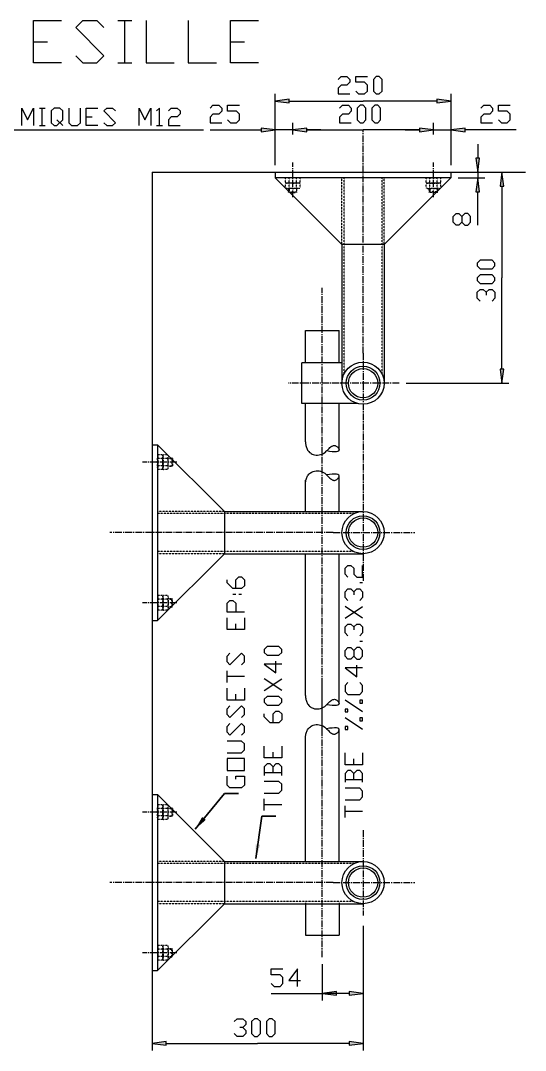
# Model space of a CAD drawing. Header units: millimetres. Extents: x 53635 to 142317, y 101101 to 147193.
# Drawn here: x 117434 to 118152, y 119644 to 121108 of the extents above; entities that cross this region are included whole.
import ezdxf

# ---------------------------------------------------------------- set-up
doc = ezdxf.new("R2010")
doc.units = ezdxf.units.MM
doc.header["$LTSCALE"] = 0.5
doc.header["$MEASUREMENT"] = 0
doc.linetypes.add('AXES2', pattern=[28.575, 19.05, -3.175, 3.175, -3.175])
doc.linetypes.add('CACHE2', pattern=[0.1875, 0.125, -0.0625])
doc.layers.get('0').update_dxf_attribs({"lineweight": 0})
for name, color, linetype, lineweight in [('AXE', 1, 'AXES2', 0), ('beton', 6, 'Continuous', 0), ('CACHE', 1, 'CACHE2', 0), ('COT', 3, 'Continuous', 0), ('FORT', 7, 'Continuous', 0)]:
    doc.layers.add(name, color=color, linetype=linetype, lineweight=lineweight)
doc.styles.add('_TCW_TXTSTY_1', font='TIMES.TTF')
doc.styles.get("Standard").update_dxf_attribs({"font": 'TXT.SHX'})
doc.dimstyles.get("Standard").update_dxf_attribs({"dimscale": 10, "dimtxt": 1.5, "dimasz": 2, "dimexe": 1, "dimexo": 1, "dimgap": 1, "dimtad": 1, "dimrnd": 0.5, "dimdsep": 46, "dimtxsty": '_TCW_TXTSTY_1', "dimcen": 0.09, "dimclrd": 3, "dimclre": 3, "dimclrt": 3, "dimadec": 0, "dimazin": 0, "dimtfac": 1, "dimtdec": 3, "dimtmove": 0, "dimatfit": 0, "dimfxl": 1, "dimfrac": 2, "dimtolj": 1, "dimtzin": 0, "dimarcsym": 0})

# ---------------------------------------------------------------- blocks, each defined once
blk = doc.blocks.new('*D84')
at = {"layer": 'COT', "linetype": 'Continuous', "ltscale": 2}
for points in [[(117621.2, 119653.7), (117641.2, 119651.1), (117641.2, 119656.3)], [(117921.2, 119653.7), (117901.2, 119656.3), (117901.2, 119651.1)]]:
    blk.add_hatch(color=3, dxfattribs=at).paths.add_polyline_path(points)
at = {"linetype": 'ByBlock', "flags": 128}
for points in [[(117737.8, 119684.6), (117742, 119688.7), (117750.3, 119688.7), (117754.5, 119684.6), (117754.5, 119680.4), (117750.3, 119676.2), (117746.2, 119676.2)], [(117767, 119663.7), (117771.2, 119663.7), (117775.3, 119667.9), (117775.3, 119684.6), (117771.2, 119688.7), (117767, 119688.7), (117762.8, 119684.6), (117762.8, 119667.9), (117767, 119663.7)], [(117787.8, 119663.7), (117792, 119663.7), (117796.2, 119667.9), (117796.2, 119684.6), (117792, 119688.7), (117787.8, 119688.7), (117783.7, 119684.6), (117783.7, 119667.9), (117787.8, 119663.7)]]:
    blk.add_lwpolyline(points, dxfattribs=at)
at = {"linetype": 'ByBlock'}
blk.add_lwpolyline([(117750.3, 119676.2), (117754.5, 119672.1), (117754.5, 119667.9), (117750.3, 119663.7), (117742, 119663.7), (117737.8, 119667.9)], dxfattribs=at)
at = {"layer": 'COT', "color": 3, "linetype": 'Continuous', "ltscale": 2}
for p, q in [((117921.2, 119821), (117921.2, 119643.7)), ((117621.2, 119747.3), (117621.2, 119643.7))]:
    blk.add_line(p, q, dxfattribs=at)
at = {"layer": 'COT', "color": 3, "linetype": 'Continuous', "ltscale": 2, "flags": 128}
for points in [[(117621.2, 119653.7), (117641.2, 119651.1), (117641.2, 119656.3)], [(117921.2, 119653.7), (117901.2, 119656.3), (117901.2, 119651.1)]]:
    blk.add_lwpolyline(points, close=True, dxfattribs=at)
for points in [[(117641.2, 119653.7), (117641.2, 119653.7), (117641.2, 119653.7), (117771.2, 119653.7)], [(117901.2, 119653.7), (117901.2, 119653.7), (117901.2, 119653.7), (117771.2, 119653.7)]]:
    blk.add_lwpolyline(points, dxfattribs=at)
blk = doc.blocks.new('*D85')
at = {"layer": 'COT', "linetype": 'Continuous', "ltscale": 2}
for points in [[(117863.2, 119724.7), (117883.2, 119722.1), (117883.2, 119727.3)], [(117921.2, 119724.7), (117901.2, 119727.3), (117901.2, 119722.1)]]:
    blk.add_hatch(color=3, dxfattribs=at).paths.add_polyline_path(points)
at = {"linetype": 'ByBlock', "flags": 128}
for points in [[(117790.7, 119738.8), (117794.8, 119734.7), (117803.2, 119734.7), (117807.3, 119738.8), (117807.3, 119747.2), (117803.2, 119751.3), (117790.7, 119751.3), (117790.7, 119759.7), (117807.3, 119759.7)], [(117828.2, 119734.7), (117828.2, 119759.7), (117815.7, 119743), (117832.3, 119743)]]:
    blk.add_lwpolyline(points, dxfattribs=at)
at = {"layer": 'COT', "color": 3, "linetype": 'Continuous', "ltscale": 2}
for p, q in [((117921.2, 119821), (117921.2, 119714.7)), ((117863.2, 119766.2), (117863.2, 119714.7))]:
    blk.add_line(p, q, dxfattribs=at)
at = {"layer": 'COT', "color": 3, "linetype": 'Continuous', "ltscale": 2, "flags": 128}
for points in [[(117790.7, 119724.7), (117840.7, 119724.7), (117863.2, 119724.7), (117873.2, 119724.7)], [(117901.2, 119724.7), (117883.2, 119724.7), (117883.2, 119724.7), (117873.2, 119724.7)]]:
    blk.add_lwpolyline(points, dxfattribs=at)
for points in [[(117863.2, 119724.7), (117883.2, 119722.1), (117883.2, 119727.3)], [(117921.2, 119724.7), (117901.2, 119727.3), (117901.2, 119722.1)]]:
    blk.add_lwpolyline(points, close=True, dxfattribs=at)
blk = doc.blocks.new('*D86')
at = {"layer": 'COT', "linetype": 'Continuous', "ltscale": 2}
for points in [[(118118.6, 120892.2), (118116, 120872.2), (118121.2, 120872.2)], [(118118.6, 120592.2), (118121.2, 120612.2), (118116, 120612.2)]]:
    blk.add_hatch(color=3, dxfattribs=at).paths.add_polyline_path(points)
at = {"linetype": 'ByBlock', "flags": 128}
for points in [[(118108.6, 120758.9), (118108.6, 120763), (118104.5, 120767.2), (118087.8, 120767.2), (118083.6, 120763), (118083.6, 120758.9), (118087.8, 120754.7), (118104.5, 120754.7), (118108.6, 120758.9)], [(118108.6, 120738), (118108.6, 120742.2), (118104.5, 120746.4), (118087.8, 120746.4), (118083.6, 120742.2), (118083.6, 120738), (118087.8, 120733.9), (118104.5, 120733.9), (118108.6, 120738)], [(118087.8, 120708.9), (118083.6, 120713), (118083.6, 120721.4), (118087.8, 120725.5), (118092, 120725.5), (118096.1, 120721.4), (118096.1, 120717.2)]]:
    blk.add_lwpolyline(points, dxfattribs=at)
at = {"linetype": 'ByBlock'}
blk.add_lwpolyline([(118096.1, 120721.4), (118100.3, 120725.5), (118104.5, 120725.5), (118108.6, 120721.4), (118108.6, 120713), (118104.5, 120708.9)], dxfattribs=at)
at = {"layer": 'COT', "color": 3, "linetype": 'Continuous', "ltscale": 2}
for p, q in [((118056.2, 120892.2), (118128.6, 120892.2)), ((117982.5, 120592.2), (118128.6, 120592.2))]:
    blk.add_line(p, q, dxfattribs=at)
at = {"layer": 'COT', "color": 3, "linetype": 'Continuous', "ltscale": 2, "flags": 128}
for points in [[(118118.6, 120892.2), (118116, 120872.2), (118121.2, 120872.2)], [(118118.6, 120592.2), (118121.2, 120612.2), (118116, 120612.2)]]:
    blk.add_lwpolyline(points, close=True, dxfattribs=at)
for points in [[(118118.6, 120872.2), (118118.6, 120872.2), (118118.6, 120872.2), (118118.6, 120742.2)], [(118118.6, 120612.2), (118118.6, 120612.2), (118118.6, 120612.2), (118118.6, 120742.2)]]:
    blk.add_lwpolyline(points, dxfattribs=at)
blk = doc.blocks.new('*D87')
at = {"layer": 'COT', "linetype": 'Continuous', "ltscale": 2}
for points in [[(118084.1, 120892.2), (118086.7, 120912.2), (118081.5, 120912.2)], [(118084.1, 120884.2), (118081.5, 120864.2), (118086.7, 120864.2)]]:
    blk.add_hatch(color=3, dxfattribs=at).paths.add_polyline_path(points)
at = {"linetype": 'ByBlock', "flags": 128}
blk.add_lwpolyline([(118074.1, 120820.9), (118074.1, 120829.2), (118069.9, 120833.4), (118065.8, 120833.4), (118061.6, 120829.2), (118061.6, 120820.9), (118057.4, 120816.7), (118053.3, 120816.7), (118049.1, 120820.9), (118049.1, 120829.2), (118053.3, 120833.4), (118057.4, 120833.4), (118061.6, 120829.2)], dxfattribs=at)
at = {"linetype": 'ByBlock'}
blk.add_lwpolyline([(118061.6, 120820.9), (118065.8, 120816.7), (118069.9, 120816.7), (118074.1, 120820.9)], dxfattribs=at)
at = {"layer": 'COT', "color": 3, "linetype": 'Continuous', "ltscale": 2}
for p, q in [((118056.2, 120892.2), (118094.1, 120892.2)), ((118056.2, 120884.2), (118094.1, 120884.2))]:
    blk.add_line(p, q, dxfattribs=at)
at = {"layer": 'COT', "color": 3, "linetype": 'Continuous', "ltscale": 2, "flags": 128}
for points in [[(118084.1, 120932.2), (118084.1, 120912.2)], [(118084.1, 120816.7), (118084.1, 120841.7), (118084.1, 120864.2)]]:
    blk.add_lwpolyline(points, dxfattribs=at)
for points in [[(118084.1, 120892.2), (118086.7, 120912.2), (118081.5, 120912.2)], [(118084.1, 120884.2), (118081.5, 120864.2), (118086.7, 120864.2)]]:
    blk.add_lwpolyline(points, close=True, dxfattribs=at)
at = {"layer": 'COT', "color": 3, "linetype": 'Continuous', "ltscale": 2}
blk.add_lwpolyline([(118084.1, 120892.2), (118084.1, 120884.2)], dxfattribs=at)
blk = doc.blocks.new('*D88')
at = {"layer": 'COT', "linetype": 'Continuous', "ltscale": 2}
for points in [[(117796.2, 120993.3), (117816.2, 120990.7), (117816.2, 120995.9)], [(118046.2, 120993.3), (118026.2, 120995.9), (118026.2, 120990.7)]]:
    blk.add_hatch(color=3, dxfattribs=at).paths.add_polyline_path(points)
at = {"linetype": 'ByBlock', "flags": 128}
for points in [[(117885.8, 121024.1), (117889.9, 121028.3), (117898.3, 121028.3), (117902.4, 121024.1), (117902.4, 121019.9), (117898.3, 121015.8), (117889.9, 121015.8), (117885.8, 121011.6), (117885.8, 121003.3), (117902.4, 121003.3)], [(117910.8, 121007.4), (117914.9, 121003.3), (117923.3, 121003.3), (117927.4, 121007.4), (117927.4, 121015.8), (117923.3, 121019.9), (117910.8, 121019.9), (117910.8, 121028.3), (117927.4, 121028.3)], [(117939.9, 121003.3), (117944.1, 121003.3), (117948.3, 121007.4), (117948.3, 121024.1), (117944.1, 121028.3), (117939.9, 121028.3), (117935.8, 121024.1), (117935.8, 121007.4), (117939.9, 121003.3)]]:
    blk.add_lwpolyline(points, dxfattribs=at)
at = {"layer": 'COT', "color": 3, "linetype": 'Continuous', "ltscale": 2}
for p, q in [((117796.2, 120902.2), (117796.2, 121003.3)), ((118046.2, 120902.2), (118046.2, 121003.3))]:
    blk.add_line(p, q, dxfattribs=at)
at = {"layer": 'COT', "color": 3, "linetype": 'Continuous', "ltscale": 2, "flags": 128}
for points in [[(117796.2, 120993.3), (117816.2, 120990.7), (117816.2, 120995.9)], [(118046.2, 120993.3), (118026.2, 120995.9), (118026.2, 120990.7)]]:
    blk.add_lwpolyline(points, close=True, dxfattribs=at)
for points in [[(117816.2, 120993.3), (117816.2, 120993.3), (117816.2, 120993.3), (117921.2, 120993.3)], [(118026.2, 120993.3), (118026.2, 120993.3), (118026.2, 120993.3), (117921.2, 120993.3)]]:
    blk.add_lwpolyline(points, dxfattribs=at)
blk = doc.blocks.new('*D89')
at = {"layer": 'COT', "linetype": 'Continuous', "ltscale": 2}
for points in [[(117821.2, 120952.2), (117841.2, 120949.6), (117841.2, 120954.8)], [(118021.2, 120952.2), (118001.2, 120954.8), (118001.2, 120949.6)]]:
    blk.add_hatch(color=3, dxfattribs=at).paths.add_polyline_path(points)
at = {"linetype": 'ByBlock', "flags": 128}
for points in [[(117887.8, 120983), (117892, 120987.2), (117900.3, 120987.2), (117904.5, 120983), (117904.5, 120978.9), (117900.3, 120974.7), (117892, 120974.7), (117887.8, 120970.5), (117887.8, 120962.2), (117904.5, 120962.2)], [(117917, 120962.2), (117921.2, 120962.2), (117925.3, 120966.4), (117925.3, 120983), (117921.2, 120987.2), (117917, 120987.2), (117912.8, 120983), (117912.8, 120966.4), (117917, 120962.2)], [(117937.8, 120962.2), (117942, 120962.2), (117946.2, 120966.4), (117946.2, 120983), (117942, 120987.2), (117937.8, 120987.2), (117933.7, 120983), (117933.7, 120966.4), (117937.8, 120962.2)]]:
    blk.add_lwpolyline(points, dxfattribs=at)
at = {"layer": 'COT', "color": 3, "linetype": 'Continuous', "ltscale": 2}
for p, q in [((117821.2, 120945.8), (117821.2, 120962.2)), ((118021.2, 120945.8), (118021.2, 120962.2))]:
    blk.add_line(p, q, dxfattribs=at)
at = {"layer": 'COT', "color": 3, "linetype": 'Continuous', "ltscale": 2, "flags": 128}
for points in [[(117821.2, 120952.2), (117841.2, 120949.6), (117841.2, 120954.8)], [(118021.2, 120952.2), (118001.2, 120954.8), (118001.2, 120949.6)]]:
    blk.add_lwpolyline(points, close=True, dxfattribs=at)
for points in [[(117841.2, 120952.2), (117841.2, 120952.2), (117841.2, 120952.2), (117921.2, 120952.2)], [(118001.2, 120952.2), (118001.2, 120952.2), (118001.2, 120952.2), (117921.2, 120952.2)]]:
    blk.add_lwpolyline(points, dxfattribs=at)
blk = doc.blocks.new('*D90')
at = {"layer": 'COT', "linetype": 'Continuous', "ltscale": 2}
for points in [[(117796.2, 120952.2), (117776.2, 120954.8), (117776.2, 120949.6)], [(117821.2, 120952.2), (117841.2, 120949.6), (117841.2, 120954.8)]]:
    blk.add_hatch(color=3, dxfattribs=at).paths.add_polyline_path(points)
at = {"linetype": 'ByBlock', "flags": 128}
for points in [[(117703.7, 120983), (117707.8, 120987.2), (117716.2, 120987.2), (117720.3, 120983), (117720.3, 120978.9), (117716.2, 120974.7), (117707.8, 120974.7), (117703.7, 120970.5), (117703.7, 120962.2), (117720.3, 120962.2)], [(117728.7, 120966.4), (117732.8, 120962.2), (117741.2, 120962.2), (117745.3, 120966.4), (117745.3, 120974.7), (117741.2, 120978.9), (117728.7, 120978.9), (117728.7, 120987.2), (117745.3, 120987.2)]]:
    blk.add_lwpolyline(points, dxfattribs=at)
at = {"layer": 'COT', "color": 3, "linetype": 'Continuous', "ltscale": 2}
for p, q in [((117796.2, 120942.1), (117796.2, 120962.2)), ((117821.2, 120945.8), (117821.2, 120962.2))]:
    blk.add_line(p, q, dxfattribs=at)
at = {"layer": 'COT', "color": 3, "linetype": 'Continuous', "ltscale": 2, "flags": 128}
for points in [[(117703.7, 120952.2), (117753.7, 120952.2), (117776.2, 120952.2)], [(117861.2, 120952.2), (117841.2, 120952.2)]]:
    blk.add_lwpolyline(points, dxfattribs=at)
for points in [[(117796.2, 120952.2), (117776.2, 120954.8), (117776.2, 120949.6)], [(117821.2, 120952.2), (117841.2, 120949.6), (117841.2, 120954.8)]]:
    blk.add_lwpolyline(points, close=True, dxfattribs=at)
at = {"layer": 'COT', "color": 3, "linetype": 'Continuous', "ltscale": 2}
blk.add_lwpolyline([(117821.2, 120952.2), (117796.2, 120952.2)], dxfattribs=at)
blk = doc.blocks.new('*D91')
at = {"layer": 'COT', "linetype": 'Continuous', "ltscale": 2}
for points in [[(118021.2, 120952.2), (118001.2, 120954.8), (118001.2, 120949.6)], [(118046.2, 120952.2), (118066.2, 120949.6), (118066.2, 120954.8)]]:
    blk.add_hatch(color=3, dxfattribs=at).paths.add_polyline_path(points)
at = {"linetype": 'ByBlock', "flags": 128}
for points in [[(118088.7, 120983), (118092.8, 120987.2), (118101.2, 120987.2), (118105.3, 120983), (118105.3, 120978.9), (118101.2, 120974.7), (118092.8, 120974.7), (118088.7, 120970.5), (118088.7, 120962.2), (118105.3, 120962.2)], [(118113.7, 120966.4), (118117.8, 120962.2), (118126.2, 120962.2), (118130.3, 120966.4), (118130.3, 120974.7), (118126.2, 120978.9), (118113.7, 120978.9), (118113.7, 120987.2), (118130.3, 120987.2)]]:
    blk.add_lwpolyline(points, dxfattribs=at)
at = {"layer": 'COT', "color": 3, "linetype": 'Continuous', "ltscale": 2}
for p, q in [((118021.2, 120945.8), (118021.2, 120962.2)), ((118046.2, 120942.1), (118046.2, 120962.2))]:
    blk.add_line(p, q, dxfattribs=at)
at = {"layer": 'COT', "color": 3, "linetype": 'Continuous', "ltscale": 2, "flags": 128}
for points in [[(117981.2, 120952.2), (118001.2, 120952.2)], [(118138.7, 120952.2), (118088.7, 120952.2), (118066.2, 120952.2)]]:
    blk.add_lwpolyline(points, dxfattribs=at)
for points in [[(118021.2, 120952.2), (118001.2, 120954.8), (118001.2, 120949.6)], [(118046.2, 120952.2), (118066.2, 120949.6), (118066.2, 120954.8)]]:
    blk.add_lwpolyline(points, close=True, dxfattribs=at)
at = {"layer": 'COT', "color": 3, "linetype": 'Continuous', "ltscale": 2}
blk.add_lwpolyline([(118021.2, 120952.2), (118046.2, 120952.2)], dxfattribs=at)

msp = doc.modelspace()

# ---------------------------------------------------------------- linework, layer by layer
at = {"linetype": 'ByBlock', "flags": 128}
for points in [[(117492.64, 121047.64), (117452.64, 121047.64), (117452.64, 121107.64), (117492.64, 121107.64)], [(117512.64, 121057.64), (117522.64, 121047.64), (117542.64, 121047.64), (117552.64, 121057.64), (117512.64, 121097.64), (117522.64, 121107.64), (117542.64, 121107.64), (117552.64, 121097.64)], [(117612.64, 121107.64), (117612.64, 121047.64), (117652.64, 121047.64)], [(117672.64, 121107.64), (117672.64, 121047.64), (117712.64, 121047.64)], [(117772.64, 121047.64), (117732.64, 121047.64), (117732.64, 121107.64), (117772.64, 121107.64)], [(117572.64, 121047.64), (117592.64, 121047.64)], [(117436.04, 120958.33), (117436.04, 120983.33), (117444.37, 120966.67), (117452.7, 120983.33), (117452.7, 120958.33)], [(117481.87, 120958.33), (117486.04, 120958.33), (117494.37, 120966.67), (117494.37, 120979.17), (117490.2, 120983.33), (117481.87, 120983.33), (117477.7, 120979.17), (117477.7, 120962.5), (117481.87, 120958.33)], [(117502.7, 120983.33), (117502.7, 120962.5), (117506.87, 120958.33), (117515.2, 120958.33), (117519.37, 120962.5), (117519.37, 120983.33)], [(117544.37, 120958.33), (117527.7, 120958.33), (117527.7, 120983.33), (117544.37, 120983.33)], [(117552.7, 120962.5), (117556.87, 120958.33), (117565.2, 120958.33), (117569.37, 120962.5), (117552.7, 120979.17), (117556.87, 120983.33), (117565.2, 120983.33), (117569.37, 120979.17)], [(117602.7, 120958.33), (117602.7, 120983.33), (117611.04, 120966.67), (117619.37, 120983.33), (117619.37, 120958.33)], [(117644.37, 120979.17), (117648.54, 120983.33), (117656.87, 120983.33), (117661.04, 120979.17), (117661.04, 120975), (117656.87, 120970.83), (117648.54, 120970.83), (117644.37, 120966.67), (117644.37, 120958.33), (117661.04, 120958.33)], [(117461.04, 120958.33), (117469.37, 120958.33)], [(117627.7, 120958.33), (117636.04, 120958.33)], [(117899.75, 120316.52), (117895.58, 120320.69), (117895.58, 120329.02), (117899.75, 120333.19), (117903.92, 120333.19), (117908.08, 120329.02), (117908.08, 120320.69), (117912.25, 120316.52), (117920.58, 120316.52), (117920.58, 120333.19)], [(117740.26, 120300.17), (117740.26, 120312.67), (117744.42, 120316.83), (117748.59, 120316.83), (117752.76, 120312.67), (117752.76, 120304.33), (117748.59, 120300.17), (117736.09, 120300.17), (117727.76, 120308.5), (117727.76, 120312.67)], [(117920.58, 120308.19), (117916.42, 120308.19)], [(117748.59, 120291.83), (117744.42, 120291.83)], [(117899.75, 120283.19), (117895.58, 120287.35), (117895.58, 120295.69), (117899.75, 120299.85), (117903.92, 120299.85), (117908.08, 120295.69), (117908.08, 120291.52)], [(117752.76, 120266.83), (117727.76, 120266.83), (117727.76, 120279.33), (117731.92, 120283.5), (117736.09, 120283.5), (117740.26, 120279.33), (117740.26, 120266.83)], [(117920.58, 120258.19), (117895.58, 120274.85)], [(117752.76, 120258.5), (117752.76, 120241.83), (117727.76, 120241.83), (117727.76, 120258.5)], [(117899.75, 120233.19), (117895.58, 120237.35), (117895.58, 120245.69), (117899.75, 120249.85), (117903.92, 120249.85), (117908.08, 120245.69), (117908.08, 120241.52)], [(117805.74, 120209.53), (117805.74, 120213.7), (117801.58, 120217.87), (117784.91, 120217.87), (117780.74, 120213.7), (117780.74, 120209.53), (117784.91, 120205.37), (117801.58, 120205.37), (117805.74, 120209.53)], [(117920.58, 120204.02), (117920.58, 120212.35), (117916.42, 120216.52), (117912.25, 120216.52), (117908.08, 120212.35), (117908.08, 120204.02), (117903.92, 120199.85), (117899.75, 120199.85), (117895.58, 120204.02), (117895.58, 120212.35), (117899.75, 120216.52), (117903.92, 120216.52), (117908.08, 120212.35)], [(117920.58, 120224.85), (117916.42, 120224.85)], [(117748.59, 120191.83), (117752.76, 120196), (117752.76, 120204.33), (117748.59, 120208.5), (117731.92, 120191.83), (117727.76, 120196), (117727.76, 120204.33), (117731.92, 120208.5)], [(117805.74, 120192.87), (117780.74, 120192.87), (117797.41, 120180.37), (117797.41, 120197.03)], [(117920.58, 120187.35), (117895.58, 120187.35), (117912.25, 120174.85), (117912.25, 120191.52)], [(117752.76, 120175.17), (117727.76, 120175.17)], [(117752.76, 120158.5), (117752.76, 120141.83), (117727.76, 120141.83), (117727.76, 120158.5)], [(117805.74, 120155.37), (117780.74, 120172.03)], [(117899.75, 120166.52), (117895.58, 120162.35), (117895.58, 120154.02), (117899.75, 120149.85), (117916.42, 120149.85), (117920.58, 120154.02), (117920.58, 120162.35), (117916.42, 120166.52)], [(117805.74, 120138.7), (117805.74, 120142.87), (117801.58, 120147.03), (117784.91, 120147.03), (117780.74, 120142.87), (117780.74, 120138.7), (117784.91, 120134.53), (117801.58, 120134.53), (117805.74, 120138.7)], [(117748.59, 120116.83), (117752.76, 120121), (117752.76, 120129.33), (117748.59, 120133.5), (117731.92, 120116.83), (117727.76, 120121), (117727.76, 120129.33), (117731.92, 120133.5)], [(117920.58, 120124.85), (117895.58, 120141.52)], [(117793.24, 120109.53), (117793.24, 120122.03), (117797.41, 120126.2), (117801.58, 120126.2), (117805.74, 120122.03), (117805.74, 120113.7), (117801.58, 120109.53), (117789.08, 120109.53), (117780.74, 120117.87), (117780.74, 120122.03)], [(117920.58, 120099.85), (117895.58, 120116.52)], [(117748.59, 120091.83), (117752.76, 120096), (117752.76, 120104.33), (117748.59, 120108.5), (117731.92, 120091.83), (117727.76, 120096), (117727.76, 120104.33), (117731.92, 120108.5)], [(117727.76, 120066.83), (117748.59, 120066.83), (117752.76, 120071), (117752.76, 120079.33), (117748.59, 120083.5), (117727.76, 120083.5)], [(117805.74, 120076.2), (117805.74, 120059.53), (117780.74, 120059.53), (117780.74, 120076.2)], [(117752.76, 120041.83), (117752.76, 120058.5), (117727.76, 120058.5), (117727.76, 120041.83), (117752.76, 120041.83)], [(117920.58, 120066.52), (117920.58, 120049.85), (117895.58, 120049.85), (117895.58, 120066.52)], [(117805.74, 120034.53), (117805.74, 120047.03), (117801.58, 120051.2), (117797.41, 120051.2), (117793.24, 120047.03), (117789.08, 120051.2), (117784.91, 120051.2), (117780.74, 120047.03), (117780.74, 120034.53)], [(117920.58, 120024.85), (117920.58, 120037.35), (117916.42, 120041.52), (117912.25, 120041.52), (117908.08, 120037.35), (117903.92, 120041.52), (117899.75, 120041.52), (117895.58, 120037.35), (117895.58, 120024.85)], [(117740.26, 120029.33), (117740.26, 120033.5), (117752.76, 120033.5), (117752.76, 120021), (117748.59, 120016.83), (117731.92, 120016.83), (117727.76, 120021), (117727.76, 120033.5)], [(117780.74, 120009.53), (117801.58, 120009.53), (117805.74, 120013.7), (117805.74, 120022.03), (117801.58, 120026.2), (117780.74, 120026.2)], [(117895.58, 119999.85), (117916.42, 119999.85), (117920.58, 120004.02), (117920.58, 120012.35), (117916.42, 120016.52), (117895.58, 120016.52)], [(117805.74, 119992.87), (117780.74, 119992.87)], [(117920.58, 119983.19), (117895.58, 119983.19)]]:
    msp.add_lwpolyline(points, dxfattribs=at)
at = {"linetype": 'ByBlock'}
for points in [[(117572.64, 121107.64), (117592.64, 121107.64)], [(117582.64, 121047.64), (117582.64, 121107.64)], [(117452.64, 121077.64), (117472.64, 121077.64)], [(117732.64, 121077.64), (117752.64, 121077.64)], [(117461.04, 120983.33), (117469.37, 120983.33)], [(117465.2, 120958.33), (117465.2, 120983.33)], [(117631.87, 120958.33), (117631.87, 120983.33), (117627.7, 120979.17)], [(117486.04, 120966.67), (117494.37, 120958.33)], [(117527.7, 120970.83), (117536.04, 120970.83)], [(117740.26, 120291.83), (117736.09, 120291.83)], [(117908.08, 120295.69), (117912.25, 120299.85), (117916.42, 120299.85), (117920.58, 120295.69), (117920.58, 120287.35), (117916.42, 120283.19)], [(117895.58, 120258.19), (117920.58, 120274.85)], [(117740.26, 120241.83), (117740.26, 120250.17)], [(117908.08, 120245.69), (117912.25, 120249.85), (117916.42, 120249.85), (117920.58, 120245.69), (117920.58, 120237.35), (117916.42, 120233.19)], [(117908.08, 120204.02), (117912.25, 120199.85), (117916.42, 120199.85), (117920.58, 120204.02)], [(117727.76, 120166.83), (117727.76, 120183.5)], [(117780.74, 120155.37), (117805.74, 120172.03)], [(117740.26, 120141.83), (117740.26, 120150.17)], [(117899.75, 120124.85), (117899.75, 120129.02), (117895.58, 120129.02), (117895.58, 120124.85), (117899.75, 120124.85)], [(117920.58, 120137.35), (117920.58, 120141.52), (117916.42, 120141.52), (117916.42, 120137.35), (117920.58, 120137.35)], [(117920.58, 120112.35), (117920.58, 120116.52), (117916.42, 120116.52), (117916.42, 120112.35), (117920.58, 120112.35)], [(117899.75, 120099.85), (117899.75, 120104.02), (117895.58, 120104.02), (117895.58, 120099.85), (117899.75, 120099.85)], [(117793.24, 120059.53), (117793.24, 120067.87)], [(117908.08, 120049.85), (117908.08, 120058.19)], [(117793.24, 120038.7), (117793.24, 120047.03)], [(117780.74, 120038.7), (117805.74, 120038.7)], [(117895.58, 120029.02), (117920.58, 120029.02)], [(117908.08, 120029.02), (117908.08, 120037.35)], [(117780.74, 119984.53), (117780.74, 120001.2)], [(117895.58, 119974.85), (117895.58, 119991.52)]]:
    msp.add_lwpolyline(points, dxfattribs=at)
at = {"layer": 'AXE'}
for p, q in [((117921.18, 120634.88), (117921.18, 120952.14)), ((117821.18, 120856.76), (117821.18, 120905.88)), ((118021.18, 120856.76), (118021.18, 120905.88)), ((117863.18, 120092.16), (117863.18, 120727.74)), ((117921.18, 120634.88), (117921.18, 120311.43)), ((117972.46, 120592.19), (117814.83, 120592.19)), ((117656.62, 120479.8), (117607.5, 120479.8)), ((117878.49, 120379.8), (117561.24, 120379.8)), ((117878.49, 120379.8), (117994.66, 120379.8)), ((117656.62, 120279.8), (117607.5, 120279.8)), ((117863.18, 119776.22), (117863.18, 120167.82)), ((117656.62, 119982.28), (117607.5, 119982.28)), ((117921.18, 119956.82), (117921.18, 119835.39)), ((117878.49, 119882.28), (117561.24, 119882.28)), ((117878.49, 119882.28), (117994.66, 119882.28)), ((117656.62, 119782.28), (117607.5, 119782.28))]:
    msp.add_line(p, q, dxfattribs=at)
at = {"layer": 'beton'}
for q in [(117621.18, 119657.54), (118151.96, 120892.19)]:
    msp.add_line((117621.18, 120892.19), q, dxfattribs=at)
at = {"layer": 'CACHE', "ltscale": 2}
for p, q in [((117810.78, 120877.29), (117810.78, 120883.57)), ((117810.78, 120869.77), (117810.78, 120876.04)), ((117828.98, 120884.19), (117813.38, 120884.19)), ((117828.98, 120876.67), (117813.38, 120876.67)), ((117828.98, 120876.67), (117813.38, 120876.67)), ((117815.98, 120877.29), (117815.98, 120883.57)), ((117815.98, 120869.77), (117815.98, 120876.04)), ((117826.38, 120877.29), (117826.38, 120883.57)), ((117826.38, 120869.77), (117826.38, 120876.04)), ((117831.57, 120877.29), (117831.57, 120883.57)), ((117831.57, 120869.77), (117831.57, 120876.04)), ((117891.18, 120789.19), (117891.18, 120884.19)), ((117894.18, 120605.27), (117894.18, 120884.19)), ((117948.18, 120605.27), (117948.18, 120884.19)), ((117951.18, 120789.19), (117951.18, 120884.19)), ((118010.78, 120877.29), (118010.78, 120883.57)), ((118010.78, 120869.77), (118010.78, 120876.04)), ((118013.38, 120884.19), (118028.98, 120884.19)), ((118013.38, 120876.67), (118028.98, 120876.67)), ((118013.38, 120876.67), (118028.98, 120876.67)), ((118015.98, 120877.29), (118015.98, 120883.57)), ((118015.98, 120869.77), (118015.98, 120876.04)), ((118026.38, 120877.29), (118026.38, 120883.57)), ((118026.38, 120869.77), (118026.38, 120876.04)), ((118031.57, 120877.29), (118031.57, 120883.57)), ((118031.57, 120869.77), (118031.57, 120876.04)), ((117828.98, 120869.14), (117813.38, 120869.14)), ((117815.18, 120869.14), (117815.18, 120864.08)), ((117815.99, 120863.27), (117815.18, 120864.08)), ((117815.18, 120864.08), (117827.18, 120864.08)), ((117815.99, 120869.14), (117815.99, 120863.27)), ((117815.99, 120863.27), (117826.37, 120863.27)), ((117826.37, 120869.14), (117826.37, 120863.27)), ((117826.37, 120863.27), (117827.18, 120864.08)), ((117827.18, 120864.08), (117827.18, 120869.14)), ((118013.38, 120869.14), (118028.98, 120869.14)), ((118015.18, 120864.08), (118015.18, 120869.14)), ((118015.99, 120863.27), (118015.18, 120864.08)), ((118027.18, 120864.08), (118015.18, 120864.08)), ((118015.99, 120869.14), (118015.99, 120863.27)), ((118026.37, 120863.27), (118015.99, 120863.27)), ((118026.37, 120869.14), (118026.37, 120863.27)), ((118026.37, 120863.27), (118027.18, 120864.08)), ((118027.18, 120869.14), (118027.18, 120864.08)), ((117629.18, 120472), (117629.18, 120487.59)), ((117636.08, 120490.19), (117629.81, 120490.19)), ((117636.08, 120484.99), (117629.81, 120484.99)), ((117636.71, 120472), (117636.71, 120487.59)), ((117636.71, 120472), (117636.71, 120487.59)), ((117643.61, 120490.19), (117637.33, 120490.19)), ((117643.61, 120484.99), (117637.33, 120484.99)), ((117644.23, 120472), (117644.23, 120487.59)), ((117644.23, 120485.8), (117649.29, 120485.8)), ((117644.23, 120484.98), (117650.1, 120484.98)), ((117649.29, 120485.8), (117649.29, 120473.8)), ((117650.1, 120484.98), (117649.29, 120485.8)), ((117650.1, 120484.98), (117650.1, 120474.61)), ((117636.08, 120474.6), (117629.81, 120474.6)), ((117636.08, 120469.4), (117629.81, 120469.4)), ((117643.61, 120474.6), (117637.33, 120474.6)), ((117643.61, 120469.4), (117637.33, 120469.4)), ((117644.23, 120474.61), (117650.1, 120474.61)), ((117649.29, 120473.8), (117644.23, 120473.8)), ((117650.1, 120474.61), (117649.29, 120473.8)), ((117724.18, 120409.8), (117629.18, 120409.8)), ((117908.1, 120406.8), (117629.18, 120406.8)), ((117908.1, 120352.8), (117629.18, 120352.8)), ((117724.18, 120349.8), (117629.18, 120349.8)), ((117636.08, 120290.19), (117629.81, 120290.19)), ((117643.61, 120290.19), (117637.33, 120290.19)), ((117629.18, 120287.59), (117629.18, 120272)), ((117636.08, 120284.99), (117629.81, 120284.99)), ((117636.71, 120287.59), (117636.71, 120272)), ((117636.71, 120287.59), (117636.71, 120272)), ((117643.61, 120284.99), (117637.33, 120284.99)), ((117644.23, 120287.59), (117644.23, 120272)), ((117649.29, 120285.8), (117644.23, 120285.8)), ((117644.23, 120284.98), (117650.1, 120284.98)), ((117649.29, 120273.8), (117649.29, 120285.8)), ((117650.1, 120284.98), (117649.29, 120285.8)), ((117650.1, 120274.61), (117650.1, 120284.98)), ((117636.08, 120274.6), (117629.81, 120274.6)), ((117636.08, 120269.4), (117629.81, 120269.4)), ((117643.61, 120274.6), (117637.33, 120274.6)), ((117643.61, 120269.4), (117637.33, 120269.4)), ((117644.23, 120274.61), (117650.1, 120274.61)), ((117644.23, 120273.8), (117649.29, 120273.8)), ((117650.1, 120274.61), (117649.29, 120273.8)), ((117629.18, 119974.48), (117629.18, 119990.07)), ((117636.08, 119992.67), (117629.81, 119992.67)), ((117636.08, 119987.47), (117629.81, 119987.47)), ((117636.71, 119974.48), (117636.71, 119990.07)), ((117636.71, 119974.48), (117636.71, 119990.07)), ((117643.61, 119992.67), (117637.33, 119992.67)), ((117643.61, 119987.47), (117637.33, 119987.47)), ((117644.23, 119974.48), (117644.23, 119990.07)), ((117644.23, 119988.28), (117649.29, 119988.28)), ((117644.23, 119987.46), (117650.1, 119987.46)), ((117650.1, 119987.46), (117649.29, 119988.28)), ((117649.29, 119988.28), (117649.29, 119976.28)), ((117650.1, 119987.46), (117650.1, 119977.09)), ((117636.08, 119977.08), (117629.81, 119977.08)), ((117636.08, 119971.88), (117629.81, 119971.88)), ((117643.61, 119977.08), (117637.33, 119977.08)), ((117643.61, 119971.88), (117637.33, 119971.88)), ((117644.23, 119977.09), (117650.1, 119977.09)), ((117649.29, 119976.28), (117644.23, 119976.28)), ((117650.1, 119977.09), (117649.29, 119976.28)), ((117724.18, 119912.28), (117629.18, 119912.28)), ((117908.1, 119909.28), (117629.18, 119909.28)), ((117908.1, 119855.28), (117629.18, 119855.28)), ((117724.18, 119852.28), (117629.18, 119852.28)), ((117636.08, 119792.67), (117629.81, 119792.67)), ((117643.61, 119792.67), (117637.33, 119792.67)), ((117629.18, 119790.07), (117629.18, 119774.48)), ((117636.08, 119787.47), (117629.81, 119787.47)), ((117636.08, 119777.08), (117629.81, 119777.08)), ((117636.71, 119790.07), (117636.71, 119774.48)), ((117636.71, 119790.07), (117636.71, 119774.48)), ((117643.61, 119787.47), (117637.33, 119787.47)), ((117643.61, 119777.08), (117637.33, 119777.08)), ((117644.23, 119790.07), (117644.23, 119774.48)), ((117649.29, 119788.28), (117644.23, 119788.28)), ((117644.23, 119787.46), (117650.1, 119787.46)), ((117644.23, 119777.09), (117650.1, 119777.09)), ((117650.1, 119787.46), (117649.29, 119788.28)), ((117649.29, 119776.28), (117649.29, 119788.28)), ((117650.1, 119777.09), (117649.29, 119776.28)), ((117650.1, 119777.09), (117650.1, 119787.46)), ((117636.08, 119771.88), (117629.81, 119771.88)), ((117643.61, 119771.88), (117637.33, 119771.88)), ((117644.23, 119776.28), (117649.29, 119776.28))]:
    msp.add_line(p, q, dxfattribs=at)
for centre, radius, start, end in [((117813.38, 120878.5), 5.7, 62.85962, 117.14038), ((117813.38, 120882.36), 5.7, -117.14038, -62.85962), ((117813.38, 120870.97), 5.7, 62.85962, 117.14038), ((117821.18, 120862.35), 21.85, 76.23681, 103.76319), ((117821.18, 120898.51), 21.85, -103.76319, -76.23681), ((117821.18, 120854.82), 21.85, 76.23681, 103.76319), ((117828.98, 120878.5), 5.7, 62.85962, 117.14038), ((117828.98, 120882.36), 5.7, -117.14038, -62.85962), ((117828.98, 120870.97), 5.7, 62.85962, 117.14038), ((118013.38, 120878.5), 5.7, 62.85962, 117.14038), ((118013.38, 120882.36), 5.7, -117.14038, -62.85962), ((118013.38, 120870.97), 5.7, 62.85962, 117.14038), ((118021.18, 120862.35), 21.85, 76.23681, 103.76319), ((118021.18, 120898.51), 21.85, -103.76319, -76.23681), ((118021.18, 120854.82), 21.85, 76.23681, 103.76319), ((118028.98, 120878.5), 5.7, 62.85962, 117.14038), ((118028.98, 120882.36), 5.7, -117.14038, -62.85962), ((118028.98, 120870.97), 5.7, 62.85962, 117.14038), ((117813.38, 120874.84), 5.7, -117.14038, -62.85962), ((117821.18, 120890.99), 21.85, -103.76319, -76.23681), ((117828.98, 120874.84), 5.7, -117.14038, -62.85962), ((118013.38, 120874.84), 5.7, -117.14038, -62.85962), ((118021.18, 120890.99), 21.85, -103.76319, -76.23681), ((118028.98, 120874.84), 5.7, -117.14038, -62.85962), ((117634.88, 120487.59), 5.7, 152.85962, 207.14038), ((117651.03, 120479.8), 21.85, 166.23681, 193.76319), ((117631.01, 120487.59), 5.7, -27.14038, 27.14038), ((117614.86, 120479.8), 21.85, -13.76319, 13.76319), ((117642.4, 120487.59), 5.7, 152.85962, 207.14038), ((117658.55, 120479.8), 21.85, 166.23681, 193.76319), ((117638.54, 120487.59), 5.7, -27.14038, 27.14038), ((117622.39, 120479.8), 21.85, -13.76319, 13.76319), ((117634.88, 120472), 5.7, 152.85962, 207.14038), ((117631.01, 120472), 5.7, -27.14038, 27.14038), ((117642.4, 120472), 5.7, 152.85962, 207.14038), ((117638.54, 120472), 5.7, -27.14038, 27.14038), ((117634.88, 120287.59), 5.7, 152.85962, 207.14038), ((117631.01, 120287.59), 5.7, -27.14038, 27.14038), ((117642.4, 120287.59), 5.7, 152.85962, 207.14038), ((117638.54, 120287.59), 5.7, -27.14038, 27.14038), ((117651.03, 120279.8), 21.85, 166.23681, 193.76319), ((117614.86, 120279.8), 21.85, -13.76319, 13.76319), ((117658.55, 120279.8), 21.85, 166.23681, 193.76319), ((117622.39, 120279.8), 21.85, -13.76319, 13.76319), ((117634.88, 120272), 5.7, 152.85962, 207.14038), ((117631.01, 120272), 5.7, -27.14038, 27.14038), ((117642.4, 120272), 5.7, 152.85962, 207.14038), ((117638.54, 120272), 5.7, -27.14038, 27.14038), ((117634.88, 119990.07), 5.7, 152.85962, 207.14038), ((117651.03, 119982.28), 21.85, 166.23681, 193.76319), ((117631.01, 119990.07), 5.7, -27.14038, 27.14038), ((117614.86, 119982.28), 21.85, -13.76319, 13.76319), ((117642.4, 119990.07), 5.7, 152.85962, 207.14038), ((117658.55, 119982.28), 21.85, 166.23681, 193.76319), ((117638.54, 119990.07), 5.7, -27.14038, 27.14038), ((117622.39, 119982.28), 21.85, -13.76319, 13.76319), ((117634.88, 119974.48), 5.7, 152.85962, 207.14038), ((117631.01, 119974.48), 5.7, -27.14038, 27.14038), ((117642.4, 119974.48), 5.7, 152.85962, 207.14038), ((117638.54, 119974.48), 5.7, -27.14038, 27.14038), ((117634.88, 119790.07), 5.7, 152.85962, 207.14038), ((117631.01, 119790.07), 5.7, -27.14038, 27.14038), ((117642.4, 119790.07), 5.7, 152.85962, 207.14038), ((117638.54, 119790.07), 5.7, -27.14038, 27.14038), ((117651.03, 119782.28), 21.85, 166.23681, 193.76319), ((117634.88, 119774.48), 5.7, 152.85962, 207.14038), ((117614.86, 119782.28), 21.85, -13.76319, 13.76319), ((117631.01, 119774.48), 5.7, -27.14038, 27.14038), ((117658.55, 119782.28), 21.85, 166.23681, 193.76319), ((117642.4, 119774.48), 5.7, 152.85962, 207.14038), ((117622.39, 119782.28), 21.85, -13.76319, 13.76319), ((117638.54, 119774.48), 5.7, -27.14038, 27.14038)]:
    msp.add_arc(centre, radius, start, end, dxfattribs=at)
at = {"layer": 'COT', "ltscale": 2}
msp.add_line((117121.65, 120952.21), (117694.51, 120952.21), dxfattribs=at)
at = {"layer": 'FORT', "ltscale": 2}
for p, q in [((117796.18, 120892.19), (117796.18, 120884.19)), ((118046.18, 120892.19), (118046.18, 120884.19)), ((118046.18, 120884.19), (117796.18, 120884.19)), ((117891.18, 120789.19), (117796.18, 120884.19)), ((118046.18, 120884.19), (117951.18, 120789.19)), ((117891.18, 120789.19), (117891.18, 120592.19)), ((117951.18, 120789.19), (117891.18, 120789.19)), ((117951.18, 120789.19), (117951.18, 120592.19)), ((117839.18, 120666.92), (117887.18, 120666.92)), ((117839.18, 120621.19), (117839.18, 120666.92)), ((117887.18, 120621.19), (117887.18, 120666.92)), ((117834.18, 120563.19), (117834.18, 120621.19)), ((117891.18, 120621.19), (117834.18, 120621.19)), ((117913.5, 120563.19), (117834.18, 120563.19)), ((117839.18, 120508.87), (117839.18, 120563.19)), ((117887.18, 120497.47), (117887.18, 120563.19)), ((117621.18, 120504.8), (117629.18, 120504.8)), ((117629.18, 120504.8), (117724.18, 120409.8)), ((117629.18, 120504.8), (117629.18, 120254.8)), ((117839.18, 120409.8), (117839.18, 120454.52)), ((117887.18, 120409.8), (117887.18, 120460.15)), ((117724.18, 120409.8), (117724.18, 120349.8)), ((117724.18, 120409.8), (117921.18, 120409.8)), ((117724.18, 120349.8), (117629.18, 120254.8)), ((117724.18, 120349.8), (117921.18, 120349.8)), ((117839.18, 120148.08), (117839.18, 120349.8)), ((117887.18, 120136.68), (117887.18, 120349.8)), ((117621.18, 120254.8), (117629.18, 120254.8)), ((117887.18, 119912.28), (117887.18, 120099.93)), ((117839.18, 119912.28), (117839.18, 120087.95)), ((117621.18, 120007.28), (117629.18, 120007.28)), ((117629.18, 120007.28), (117629.18, 119757.28)), ((117629.18, 120007.28), (117724.18, 119912.28)), ((117724.18, 119912.28), (117921.18, 119912.28)), ((117724.18, 119912.28), (117724.18, 119852.28)), ((117724.18, 119852.28), (117629.18, 119757.28)), ((117724.18, 119852.28), (117921.18, 119852.28)), ((117839.18, 119853.28), (117839.18, 119807.55)), ((117887.18, 119853.28), (117887.18, 119807.55)), ((117839.18, 119807.55), (117887.18, 119807.55)), ((117621.18, 119757.28), (117629.18, 119757.28))]:
    msp.add_line(p, q, dxfattribs=at)
at = {"layer": 'FORT', "ltscale": 2, "flags": 128}
for points in [[(117839.18, 120508.87), (117839.34, 120507.51), (117839.51, 120506.15), (117839.72, 120504.81), (117839.96, 120503.48), (117840.27, 120502.17), (117840.64, 120500.89), (117841.1, 120499.65), (117841.66, 120498.44), (117842.38, 120497.2), (117843.21, 120496.02), (117844.16, 120494.92), (117845.21, 120493.89), (117846.35, 120492.97), (117847.57, 120492.15), (117848.87, 120491.45), (117850.22, 120490.88), (117852.29, 120490.3), (117854.43, 120490.01), (117856.61, 120489.98), (117858.78, 120490.22), (117860.91, 120490.7), (117862.96, 120491.41), (117864.89, 120492.33), (117866.65, 120493.45), (117867.8, 120494.36), (117868.87, 120495.35), (117869.89, 120496.38), (117870.9, 120497.45), (117871.92, 120498.52), (117872.97, 120499.57), (117874.09, 120500.59), (117875.29, 120501.55), (117875.98, 120502.03), (117876.7, 120502.47), (117877.44, 120502.86), (117878.2, 120503.18), (117878.97, 120503.42), (117879.74, 120503.56), (117880.52, 120503.59), (117881.29, 120503.5), (117882.13, 120503.24), (117882.94, 120502.84), (117883.72, 120502.33), (117884.45, 120501.73), (117885.11, 120501.07), (117885.7, 120500.38), (117886.21, 120499.69), (117886.62, 120499.03), (117887.2, 120497.27), (117886.78, 120496.01), (117885.48, 120495.19), (117883.39, 120494.75), (117880.62, 120494.65), (117877.27, 120494.83), (117873.46, 120495.24), (117869.28, 120495.83)], [(117839.18, 120148.08), (117839.34, 120146.72), (117839.51, 120145.36), (117839.72, 120144.02), (117839.96, 120142.69), (117840.27, 120141.38), (117840.64, 120140.1), (117841.1, 120138.85), (117841.66, 120137.64), (117842.38, 120136.41), (117843.21, 120135.23), (117844.16, 120134.12), (117845.21, 120133.1), (117846.35, 120132.18), (117847.57, 120131.36), (117848.87, 120130.66), (117850.22, 120130.09), (117852.29, 120129.51), (117854.43, 120129.22), (117856.61, 120129.19), (117858.78, 120129.43), (117860.91, 120129.91), (117862.96, 120130.61), (117864.89, 120131.54), (117866.65, 120132.66), (117867.8, 120133.57), (117868.87, 120134.56), (117869.89, 120135.59), (117870.9, 120136.66), (117871.92, 120137.73), (117872.97, 120138.78), (117874.09, 120139.8), (117875.29, 120140.76), (117875.98, 120141.24), (117876.7, 120141.68), (117877.44, 120142.06), (117878.2, 120142.39), (117878.97, 120142.62), (117879.74, 120142.77), (117880.52, 120142.8), (117881.29, 120142.71), (117882.13, 120142.45), (117882.94, 120142.05), (117883.72, 120141.53), (117884.45, 120140.93), (117885.11, 120140.28), (117885.7, 120139.59), (117886.21, 120138.9), (117886.62, 120138.23), (117887.2, 120136.48), (117886.78, 120135.22), (117885.48, 120134.39), (117883.39, 120133.96), (117880.62, 120133.85), (117877.27, 120134.04), (117873.46, 120134.45), (117869.28, 120135.04)]]:
    msp.add_lwpolyline(points, dxfattribs=at)
at = {"layer": 'FORT', "ltscale": 2, "extrusion": (0, 0, -1), "flags": 128}
for points in [[(-117839.18, 120448.74), (-117839.34, 120450.11), (-117839.51, 120451.46), (-117839.72, 120452.81), (-117839.96, 120454.14), (-117840.27, 120455.44), (-117840.64, 120456.72), (-117841.1, 120457.97), (-117841.66, 120459.18), (-117842.38, 120460.42), (-117843.21, 120461.6), (-117844.16, 120462.7), (-117845.21, 120463.72), (-117846.35, 120464.65), (-117847.57, 120465.47), (-117848.87, 120466.17), (-117850.22, 120466.74), (-117852.29, 120467.32), (-117854.43, 120467.61), (-117856.61, 120467.63), (-117858.78, 120467.4), (-117860.91, 120466.92), (-117862.96, 120466.21), (-117864.89, 120465.29), (-117866.65, 120464.17), (-117867.8, 120463.25), (-117868.87, 120462.27), (-117869.89, 120461.23), (-117870.9, 120460.17), (-117871.92, 120459.1), (-117872.97, 120458.04), (-117874.09, 120457.03), (-117875.29, 120456.07), (-117875.98, 120455.59), (-117876.7, 120455.15), (-117877.44, 120454.76), (-117878.2, 120454.44), (-117878.97, 120454.2), (-117879.74, 120454.06), (-117880.52, 120454.03), (-117881.29, 120454.12), (-117882.13, 120454.38), (-117882.94, 120454.78), (-117883.72, 120455.29), (-117884.45, 120455.89), (-117885.11, 120456.55), (-117885.7, 120457.24), (-117886.21, 120457.93), (-117886.62, 120458.59), (-117887.2, 120460.34), (-117886.78, 120461.61), (-117885.48, 120462.43), (-117883.39, 120462.87), (-117880.62, 120462.97), (-117877.27, 120462.79), (-117873.46, 120462.38), (-117869.28, 120461.78)], [(-117839.18, 120087.95), (-117839.34, 120089.32), (-117839.51, 120090.67), (-117839.72, 120092.02), (-117839.96, 120093.35), (-117840.27, 120094.65), (-117840.64, 120095.93), (-117841.1, 120097.18), (-117841.66, 120098.39), (-117842.38, 120099.63), (-117843.21, 120100.81), (-117844.16, 120101.91), (-117845.21, 120102.93), (-117846.35, 120103.86), (-117847.57, 120104.68), (-117848.87, 120105.37), (-117850.22, 120105.94), (-117852.29, 120106.52), (-117854.43, 120106.82), (-117856.61, 120106.84), (-117858.78, 120106.61), (-117860.91, 120106.13), (-117862.96, 120105.42), (-117864.89, 120104.5), (-117866.65, 120103.37), (-117867.8, 120102.46), (-117868.87, 120101.48), (-117869.89, 120100.44), (-117870.9, 120099.38), (-117871.92, 120098.31), (-117872.97, 120097.25), (-117874.09, 120096.23), (-117875.29, 120095.27), (-117875.98, 120094.8), (-117876.7, 120094.36), (-117877.44, 120093.97), (-117878.2, 120093.65), (-117878.97, 120093.41), (-117879.74, 120093.27), (-117880.52, 120093.23), (-117881.29, 120093.33), (-117882.13, 120093.59), (-117882.94, 120093.99), (-117883.72, 120094.5), (-117884.45, 120095.1), (-117885.11, 120095.76), (-117885.7, 120096.45), (-117886.21, 120097.14), (-117886.62, 120097.8), (-117887.2, 120099.55), (-117886.78, 120100.82), (-117885.48, 120101.64), (-117883.39, 120102.08), (-117880.62, 120102.18), (-117877.27, 120102), (-117873.46, 120101.59), (-117869.28, 120100.99)]]:
    msp.add_lwpolyline(points, dxfattribs=at)
at = {"layer": 'FORT', "ltscale": 2}
for centre, radius in [((117921.18, 120592.19), 30), ((117921.18, 120592.19), 24), ((117921.18, 120592.19), 20.8), ((117921.18, 120379.8), 30), ((117921.18, 120379.8), 24), ((117921.18, 120379.8), 20.8), ((117921.18, 119882.28), 30), ((117921.18, 119882.28), 24), ((117921.18, 119882.28), 20.8)]:
    msp.add_circle(centre, radius, dxfattribs=at)

# ---------------------------------------------------------------- dimensions: what is measured, and where the dimension line sits
at = {"layer": 'COT', "linetype": 'Continuous', "ltscale": 2}
for base, p1, p2, picture, middle in [((117796.18, 120993.26), (118046.18, 120892.19), (117796.18, 120892.19), '*D88', (117921.18, 121015.76)), ((117796.18, 120952.21), (117821.18, 120935.81), (117796.18, 120932.13), '*D90', (117728.68, 120974.71)), ((117821.18, 120952.21), (118021.18, 120935.81), (117821.18, 120935.81), '*D89', (117921.18, 120974.71)), ((117921.18, 119653.73), (117621.18, 119757.28), (117921.18, 119830.96), '*D84', (117771.18, 119676.23))]:
    dim = msp.add_linear_dim(base=base, p1=p1, p2=p2, dimstyle='Standard', override={"dimtxt": 2.5, "dimdec": 0, "dimtxsty": 'Standard', "dimtdec": 0}, dxfattribs=at)
    dim.commit()
    dim.dimension.update_dxf_attribs({"geometry": picture, "text_midpoint": middle})
for base, p1, p2, angle, picture, middle in [((118046.18, 120952.21), (118021.18, 120935.81), (118046.18, 120932.13), 180, '*D91', (118113.68, 120974.71)), ((118084.09, 120884.19), (118046.18, 120892.19), (118046.18, 120884.19), 90, '*D87', (118061.59, 120829.19)), ((118118.64, 120592.19), (118046.18, 120892.19), (117972.46, 120592.19), 90, '*D86', (118096.14, 120742.19))]:
    dim = msp.add_linear_dim(base=base, p1=p1, p2=p2, angle=angle, dimstyle='Standard', override={"dimtxt": 2.5, "dimdec": 0, "dimtxsty": 'Standard', "dimtdec": 0}, dxfattribs=at)
    dim.commit()
    dim.dimension.update_dxf_attribs({"geometry": picture, "text_midpoint": middle})
dim = msp.add_linear_dim(base=(117863.18, 119724.66), p1=(117921.18, 119830.96), p2=(117863.18, 119776.22), text='54', dimstyle='Standard', override={"dimtxt": 2.5, "dimdec": 0, "dimtxsty": 'Standard', "dimtdec": 0}, dxfattribs=at)
dim.commit()
dim.dimension.update_dxf_attribs({"geometry": '*D85', "text_midpoint": (117815.68, 119747.16)})

# ---------------------------------------------------------------- leaders
at = {"layer": 'COT', "linetype": 'Continuous', "ltscale": 2, "annotation_type": 0, "has_hookline": 1, "hookline_direction": 0}
for points in [[(117682.34, 119958.02), (117724.2, 120009.12), (117744.2, 120009.12)], [(117768.93, 119916.67), (117777.19, 119976.82), (117797.19, 119976.82)]]:
    msp.add_leader(points, dimstyle='Standard', override={"dimtxt": 2.5, "dimtad": 0, "dimdec": 0, "dimtxsty": 'Standard', "dimtdec": 0}, dxfattribs=at)

doc.saveas('drawing.dxf')
